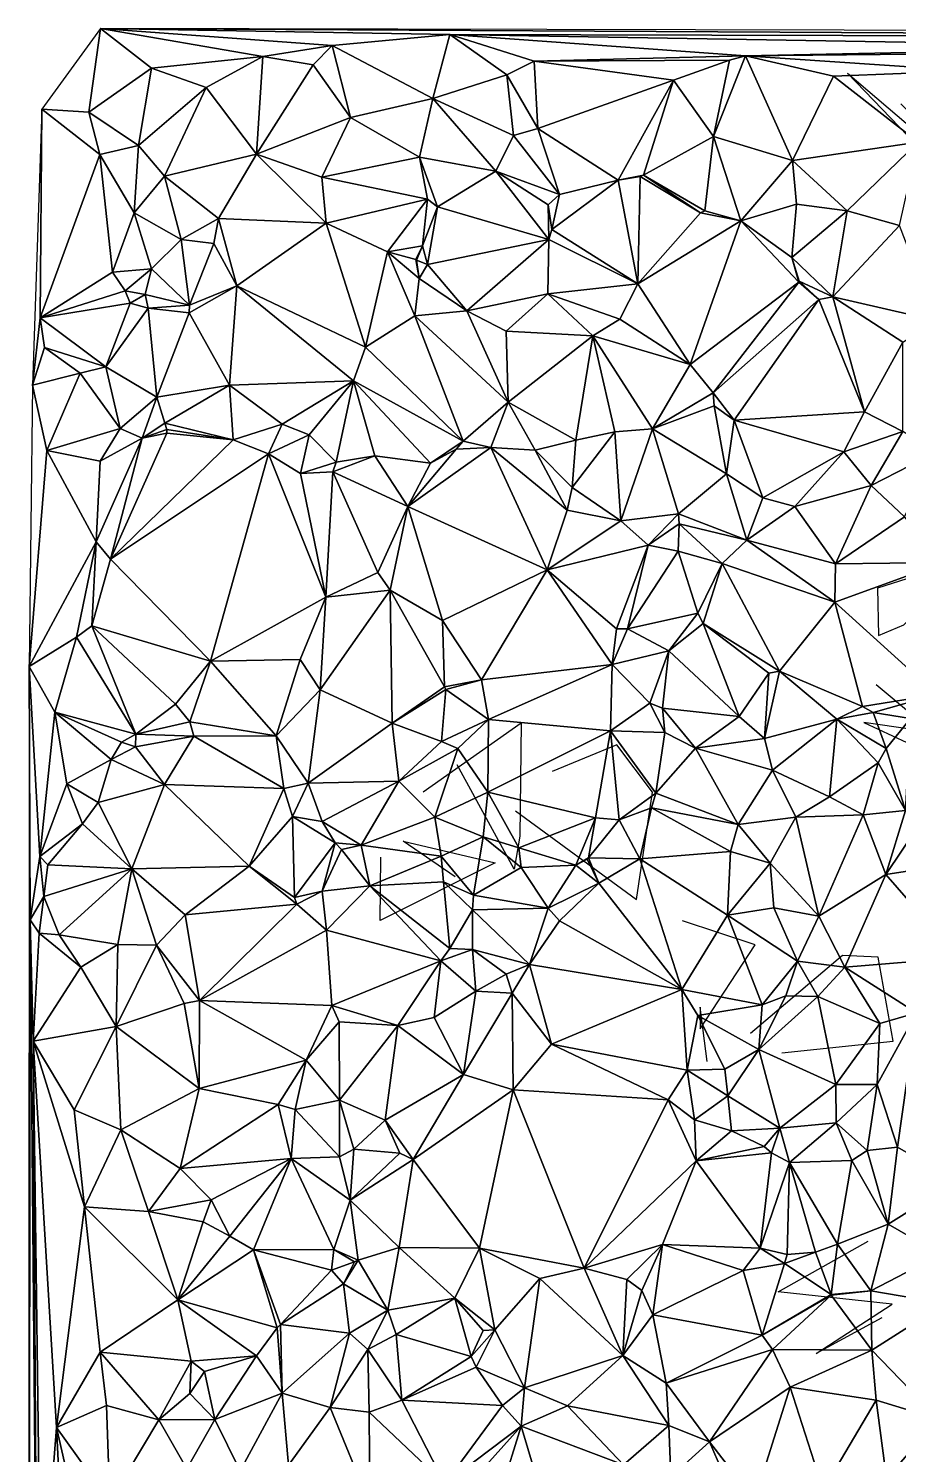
# Model space of a CAD drawing. Header units: metres. Extents: x -15 to 15.3, y -15.5 to 15.
# Drawn here: x -15 to -4.67, y -1.94 to 14.98 of the extents above; entities that cross this region are included whole.
import ezdxf

# ---------------------------------------------------------------- set-up
doc = ezdxf.new("R2010")
doc.units = ezdxf.units.M
doc.layers.add('CRACKS', color=1, linetype='Continuous')
doc.layers.add('STREET_MESH', color=7, linetype='Continuous')

msp = doc.modelspace()

# ---------------------------------------------------------------- linework, layer by layer
at = {"layer": 'CRACKS'}
for points in [[(-4.335, 14.308, 0.1), (-3.639, 12.75, 0.1), (-5.274, 14.448, 0.1), (-3.613, 13.031, 0.1), (-4.644, 14.084, 0.1)], [(-3.529, 8.783, 0.1), (-4.921, 8.338, 0.1), (-4.906, 7.777, 0.1), (-4.609, 7.903, 0.1), (-3.331, 9.119, 0.1)], [(-3.292, 6.487, 0.1), (-5.08, 6.745, 0.1), (-4.233, 6.35, 0.1), (-3.979, 6.392, 0.1), (-4.935, 7.194, 0.1)], [(-10.312, 5.925, 0.1), (-9.149, 6.741, 0.1), (-9.164, 5.396, 0.1), (-9.233, 5.008, 0.1), (-9.908, 6.244, 0.1)], [(-9.215, 5.699, 0.1), (-7.779, 4.646, 0.1), (-7.59, 5.919, 0.1), (-8.014, 6.479, 0.1), (-8.781, 6.166, 0.1)], [(-9.931, 4.917, 0.1), (-10.55, 5.34, 0.1), (-9.459, 5.08, 0.1), (-10.822, 4.399, 0.1), (-10.816, 5.147, 0.1)], [(-6.94, 2.724, 0.1), (-7.026, 3.371, 0.1), (-7.025, 3.113, 0.1), (-6.372, 4.11, 0.1), (-7.233, 4.395, 0.1)], [(-6.055, 2.826, 0.1), (-4.732, 2.967, 0.1), (-4.91, 3.961, 0.1), (-5.337, 3.98, 0.1), (-6.427, 3.057, 0.1)], [(-4.867, -0.316, 0.1), (-5.646, -0.738, 0.1), (-4.745, -0.153, 0.1), (-6.097, -0.006, 0.1), (-5.032, 0.593, 0.1)]]:
    msp.add_polyline3d(points, dxfattribs=at)
at = {"layer": 'STREET_MESH'}
for points in [[(-14.838, 14.023), (-14.279, 13.985), (-14.141, 14.978)], [(-14.279, 13.985), (-13.535, 14.509), (-14.141, 14.978)], [(7.111, 14.863), (14.103, 14.913), (-14.141, 14.978)], [(-9.995, 14.909), (7.111, 14.863), (-14.141, 14.978)], [(-11.393, 14.775), (-9.995, 14.909), (-14.141, 14.978)], [(-13.535, 14.509), (-12.216, 14.645), (-14.141, 14.978)], [(-12.216, 14.645), (-11.393, 14.775), (-14.141, 14.978)], [(-11.393, 14.775), (-10.198, 14.147), (-9.995, 14.909)], [(-10.198, 14.147), (-9.32, 14.43), (-9.995, 14.909)], [(-9.995, 14.909), (-1.308, 14.762), (7.111, 14.863)], [(-6.486, 14.653), (-1.308, 14.762), (-9.995, 14.909)], [(-8.993, 14.591), (-6.486, 14.653), (-9.995, 14.909)], [(-9.32, 14.43), (-8.993, 14.591), (-9.995, 14.909)], [(-12.216, 14.645), (-11.619, 14.546), (-11.393, 14.775)], [(-11.619, 14.546), (-11.174, 13.922), (-11.393, 14.775)], [(-11.174, 13.922), (-10.198, 14.147), (-11.393, 14.775)], [(-1.308, 14.762), (-6.486, 14.653), (-2.086, 14.698)], [(-12.216, 14.645), (-13.535, 14.509), (-12.886, 14.278)], [(-12.289, 13.487), (-12.216, 14.645), (-12.886, 14.278)], [(-12.289, 13.487), (-11.619, 14.546), (-12.216, 14.645)], [(-9.32, 14.43), (-8.953, 13.793), (-8.993, 14.591)], [(-8.993, 14.591), (-6.675, 14.604), (-6.486, 14.653)], [(-6.675, 14.604), (-8.993, 14.591), (-7.342, 14.366)], [(-8.993, 14.591), (-8.953, 13.793), (-7.342, 14.366)], [(-6.866, 13.698), (-6.675, 14.604), (-7.342, 14.366)], [(-6.866, 13.698), (-5.927, 13.414), (-6.486, 14.653)], [(-6.675, 14.604), (-6.866, 13.698), (-6.486, 14.653)], [(-6.486, 14.653), (-3.835, 14.476), (-2.086, 14.698)], [(-5.443, 14.414), (-3.835, 14.476), (-6.486, 14.653)], [(-5.927, 13.414), (-5.443, 14.414), (-6.486, 14.653)], [(-14.279, 13.985), (-13.692, 13.589), (-13.535, 14.509)], [(-13.535, 14.509), (-13.692, 13.589), (-12.886, 14.278)], [(-11.619, 14.546), (-12.289, 13.487), (-11.174, 13.922)], [(-9.24, 13.707), (-9.32, 14.43), (-10.198, 14.147)], [(-8.953, 13.793), (-9.32, 14.43), (-9.24, 13.707)], [(-5.443, 14.414), (-5.927, 13.414), (-4.436, 13.63)], [(-3.835, 14.476), (-5.443, 14.414), (-4.436, 13.63)], [(-13.692, 13.589), (-13.381, 13.227), (-12.886, 14.278)], [(-13.381, 13.227), (-12.289, 13.487), (-12.886, 14.278)], [(-8.953, 13.793), (-7.996, 13.181), (-7.342, 14.366)], [(-7.996, 13.181), (-7.697, 13.239), (-7.342, 14.366)], [(-7.697, 13.239), (-6.866, 13.698), (-7.342, 14.366)], [(-10.198, 14.147), (-11.174, 13.922), (-10.355, 13.453)], [(-9.448, 13.287), (-10.198, 14.147), (-10.355, 13.453)], [(-9.448, 13.287), (-9.24, 13.707), (-10.198, 14.147)], [(-14.947, 10.746), (-14.858, 11.546), (-14.838, 14.023)], [(-14.858, 11.546), (-14.149, 13.483), (-14.838, 14.023)], [(-14.149, 13.483), (-14.279, 13.985), (-14.838, 14.023)], [(-13.692, 13.589), (-14.279, 13.985), (-14.149, 13.483)], [(-12.289, 13.487), (-11.515, 13.215), (-11.174, 13.922)], [(-11.174, 13.922), (-11.515, 13.215), (-10.355, 13.453)], [(-9.24, 13.707), (-9.448, 13.287), (-8.695, 13.011)], [(-8.953, 13.793), (-9.24, 13.707), (-8.695, 13.011)], [(-7.996, 13.181), (-8.953, 13.793), (-8.695, 13.011)], [(-13.692, 13.589), (-14.149, 13.483), (-13.744, 12.791)], [(-13.381, 13.227), (-13.692, 13.589), (-13.744, 12.791)], [(-6.866, 13.698), (-7.697, 13.239), (-6.969, 12.814)], [(-6.541, 12.696), (-6.866, 13.698), (-6.969, 12.814)], [(-6.866, 13.698), (-6.541, 12.696), (-5.927, 13.414)], [(-5.927, 13.414), (-5.278, 12.817), (-4.436, 13.63)], [(-5.278, 12.817), (-4.66, 12.641), (-4.436, 13.63)], [(-14.858, 11.546), (-13.999, 12.089), (-14.149, 13.483)], [(-14.149, 13.483), (-13.999, 12.089), (-13.744, 12.791)], [(-12.289, 13.487), (-13.381, 13.227), (-12.742, 12.726)], [(-11.462, 12.669), (-12.289, 13.487), (-12.742, 12.726)], [(-12.289, 13.487), (-11.462, 12.669), (-11.515, 13.215)], [(-11.515, 13.215), (-10.259, 12.952), (-10.355, 13.453)], [(-10.259, 12.952), (-10.141, 12.863), (-10.355, 13.453)], [(-10.141, 12.863), (-9.448, 13.287), (-10.355, 13.453)], [(-6.541, 12.696), (-5.881, 12.894), (-5.927, 13.414)], [(-5.881, 12.894), (-5.278, 12.817), (-5.927, 13.414)], [(-13.186, 12.477), (-13.381, 13.227), (-13.744, 12.791)], [(-13.381, 13.227), (-13.186, 12.477), (-12.742, 12.726)], [(-11.515, 13.215), (-11.462, 12.669), (-10.259, 12.952)], [(-8.82, 12.474), (-9.448, 13.287), (-10.141, 12.863)], [(-8.828, 12.887), (-9.448, 13.287), (-8.82, 12.474)], [(-9.448, 13.287), (-8.828, 12.887), (-8.695, 13.011)], [(-7.738, 13.221), (-7.697, 13.239), (-7.996, 13.181)], [(-7.765, 11.95), (-7.738, 13.221), (-7.996, 13.181)], [(-7.738, 13.221), (-7.765, 11.95), (-7.02, 12.792)], [(-7.738, 13.221), (-7.02, 12.792), (-7.697, 13.239)], [(-7.697, 13.239), (-7.02, 12.792), (-6.969, 12.814)], [(-8.783, 12.595), (-7.996, 13.181), (-8.695, 13.011)], [(-7.765, 11.95), (-7.996, 13.181), (-8.783, 12.595)], [(-10.259, 12.952), (-11.462, 12.669), (-10.736, 12.33)], [(-10.319, 12.401), (-10.259, 12.952), (-10.736, 12.33)], [(-10.259, 12.952), (-10.319, 12.401), (-10.141, 12.863)], [(-10.319, 12.401), (-10.26, 12.179), (-10.141, 12.863)], [(-10.26, 12.179), (-8.82, 12.474), (-10.141, 12.863)], [(-8.828, 12.887), (-8.783, 12.595), (-8.695, 13.011)], [(-8.783, 12.595), (-8.828, 12.887), (-8.82, 12.474)], [(-5.936, 12.261), (-5.881, 12.894), (-6.541, 12.696)], [(-5.881, 12.894), (-5.936, 12.261), (-5.278, 12.817)], [(-13.999, 12.089), (-13.535, 12.127), (-13.744, 12.791)], [(-13.535, 12.127), (-13.186, 12.477), (-13.744, 12.791)], [(-13.186, 12.477), (-12.795, 12.426), (-12.742, 12.726)], [(-12.795, 12.426), (-12.524, 11.925), (-12.742, 12.726)], [(-12.524, 11.925), (-11.462, 12.669), (-12.742, 12.726)], [(-7.02, 12.792), (-7.765, 11.95), (-6.541, 12.696)], [(-7.765, 11.95), (-7.145, 10.993), (-6.541, 12.696)], [(-6.541, 12.696), (-7.145, 10.993), (-5.854, 11.971)], [(-7.02, 12.792), (-6.541, 12.696), (-6.969, 12.814)], [(-5.936, 12.261), (-6.541, 12.696), (-5.854, 11.971)], [(-5.936, 12.261), (-5.45, 11.795), (-5.278, 12.817)], [(-5.45, 11.795), (-4.66, 12.641), (-5.278, 12.817)], [(-10.996, 11.199), (-11.462, 12.669), (-12.524, 11.925)], [(-11.462, 12.669), (-10.996, 11.199), (-10.736, 12.33)], [(-7.765, 11.95), (-8.783, 12.595), (-8.82, 12.474)], [(-4.66, 12.641), (-5.45, 11.795), (-4.229, 11.516)], [(-13.535, 12.127), (-13.084, 11.698), (-13.186, 12.477)], [(-13.084, 11.698), (-12.795, 12.426), (-13.186, 12.477)], [(-12.795, 12.426), (-13.084, 11.698), (-12.524, 11.925)], [(-10.4, 12.238), (-10.319, 12.401), (-10.736, 12.33)], [(-10.4, 12.238), (-10.39, 12.229), (-10.319, 12.401)], [(-10.319, 12.401), (-10.39, 12.229), (-10.26, 12.179)], [(-10.26, 12.179), (-9.793, 11.63), (-8.82, 12.474)], [(-9.793, 11.63), (-8.834, 11.829), (-8.82, 12.474)], [(-8.834, 11.829), (-7.765, 11.95), (-8.82, 12.474)], [(-10.996, 11.199), (-10.41, 11.57), (-10.736, 12.33)], [(-10.41, 11.57), (-10.358, 12.012), (-10.736, 12.33)], [(-10.358, 12.012), (-10.4, 12.238), (-10.736, 12.33)], [(-10.39, 12.229), (-10.4, 12.238), (-10.358, 12.012)], [(-10.39, 12.229), (-10.358, 12.012), (-10.26, 12.179)], [(-5.848, 11.98), (-5.936, 12.261), (-5.854, 11.971)], [(-5.848, 11.98), (-5.45, 11.795), (-5.936, 12.261)], [(-13.849, 11.868), (-13.999, 12.089), (-14.858, 11.546)], [(-13.849, 11.868), (-13.535, 12.127), (-13.999, 12.089)], [(-13.61, 11.823), (-13.535, 12.127), (-13.849, 11.868)], [(-13.61, 11.823), (-13.084, 11.698), (-13.535, 12.127)], [(-9.793, 11.63), (-10.358, 12.012), (-10.41, 11.57)], [(-10.26, 12.179), (-10.358, 12.012), (-9.793, 11.63)], [(-13.849, 11.868), (-14.858, 11.546), (-13.79, 11.72)], [(-13.61, 11.823), (-13.849, 11.868), (-13.79, 11.72)], [(-13.09, 11.606), (-12.611, 10.747), (-12.524, 11.925)], [(-13.084, 11.698), (-13.09, 11.606), (-12.524, 11.925)], [(-12.524, 11.925), (-12.611, 10.747), (-11.137, 10.797)], [(-10.996, 11.199), (-12.524, 11.925), (-11.137, 10.797)], [(-7.765, 11.95), (-8.834, 11.829), (-7.979, 11.532)], [(-7.145, 10.993), (-7.765, 11.95), (-7.979, 11.532)], [(-7.145, 10.993), (-6.869, 10.658), (-5.854, 11.971)], [(-5.854, 11.971), (-6.869, 10.658), (-5.615, 11.764)], [(-5.848, 11.98), (-5.854, 11.971), (-5.615, 11.764)], [(-5.45, 11.795), (-5.848, 11.98), (-5.615, 11.764)], [(-14.858, 11.546), (-14.079, 10.965), (-13.79, 11.72)], [(-14.079, 10.965), (-13.574, 11.66), (-13.79, 11.72)], [(-13.574, 11.66), (-13.61, 11.823), (-13.79, 11.72)], [(-13.084, 11.698), (-13.61, 11.823), (-13.574, 11.66)], [(-13.09, 11.606), (-13.084, 11.698), (-13.574, 11.66)], [(-8.834, 11.829), (-9.793, 11.63), (-9.326, 11.386)], [(-8.298, 11.333), (-8.834, 11.829), (-9.326, 11.386)], [(-8.834, 11.829), (-8.298, 11.333), (-7.979, 11.532)], [(-6.869, 10.658), (-6.622, 10.333), (-5.615, 11.764)], [(-6.622, 10.333), (-5.073, 10.433), (-5.615, 11.764)], [(-5.073, 10.433), (-5.45, 11.795), (-5.615, 11.764)], [(-5.45, 11.795), (-4.621, 11.256), (-4.229, 11.516)], [(-4.621, 11.256), (-5.45, 11.795), (-5.073, 10.433)], [(-14.806, 11.195), (-14.858, 11.546), (-14.947, 10.746)], [(-14.858, 11.546), (-14.806, 11.195), (-14.079, 10.965)], [(-13.574, 11.66), (-14.079, 10.965), (-13.472, 10.607)], [(-13.09, 11.606), (-13.574, 11.66), (-13.472, 10.607)], [(-12.611, 10.747), (-13.09, 11.606), (-13.472, 10.607)], [(-10.996, 11.199), (-9.836, 10.083), (-10.41, 11.57)], [(-9.303, 10.547), (-9.793, 11.63), (-10.41, 11.57)], [(-9.836, 10.083), (-9.303, 10.547), (-10.41, 11.57)], [(-9.793, 11.63), (-9.303, 10.547), (-9.326, 11.386)], [(-8.298, 11.333), (-7.145, 10.993), (-7.979, 11.532)], [(-9.303, 10.547), (-8.298, 11.333), (-9.326, 11.386)], [(-9.303, 10.547), (-8.501, 10.093), (-8.298, 11.333)], [(-8.501, 10.093), (-8.039, 10.193), (-8.298, 11.333)], [(-7.145, 10.993), (-8.298, 11.333), (-7.59, 10.23)], [(-8.298, 11.333), (-8.039, 10.193), (-7.59, 10.23)], [(-14.382, 10.891), (-14.806, 11.195), (-14.947, 10.746)], [(-14.806, 11.195), (-14.382, 10.891), (-14.079, 10.965)], [(-9.836, 10.083), (-10.996, 11.199), (-11.137, 10.797)], [(-4.62, 10.198), (-4.621, 11.256), (-5.073, 10.433)], [(-14.777, 9.972), (-14.382, 10.891), (-14.947, 10.746)], [(-14.777, 9.972), (-13.908, 10.235), (-14.382, 10.891)], [(-14.382, 10.891), (-13.908, 10.235), (-14.079, 10.965)], [(-14.079, 10.965), (-13.908, 10.235), (-13.472, 10.607)], [(-6.869, 10.658), (-7.145, 10.993), (-7.59, 10.23)], [(-14.777, 9.972), (-14.947, 10.746), (-14.99, 7.41)], [(-13.378, 10.298), (-12.611, 10.747), (-13.472, 10.607)], [(-13.378, 10.298), (-12.569, 10.099), (-12.611, 10.747)], [(-12.611, 10.747), (-11.987, 10.284), (-11.137, 10.797)], [(-12.569, 10.099), (-11.987, 10.284), (-12.611, 10.747)], [(-11.987, 10.284), (-11.665, 10.16), (-11.137, 10.797)], [(-11.665, 10.16), (-11.344, 9.833), (-11.137, 10.797)], [(-11.344, 9.833), (-10.886, 9.909), (-11.137, 10.797)], [(-10.886, 9.909), (-10.225, 9.822), (-11.137, 10.797)], [(-10.225, 9.822), (-9.836, 10.083), (-11.137, 10.797)], [(-6.857, 10.502), (-6.869, 10.658), (-7.59, 10.23)], [(-6.869, 10.658), (-6.857, 10.502), (-6.622, 10.333)], [(-13.908, 10.235), (-13.647, 10.118), (-13.472, 10.607)], [(-13.647, 10.118), (-13.378, 10.298), (-13.472, 10.607)], [(-9.507, 10.009), (-9.303, 10.547), (-9.836, 10.083)], [(-9.303, 10.547), (-9.507, 10.009), (-8.983, 9.976)], [(-8.501, 10.093), (-9.303, 10.547), (-8.983, 9.976)], [(-6.713, 9.695), (-6.857, 10.502), (-7.59, 10.23)], [(-6.857, 10.502), (-6.713, 9.695), (-6.622, 10.333)], [(-6.713, 9.695), (-6.279, 9.411), (-6.622, 10.333)], [(-5.32, 9.956), (-5.073, 10.433), (-6.622, 10.333)], [(-6.279, 9.411), (-5.32, 9.956), (-6.622, 10.333)], [(-5.32, 9.956), (-4.62, 10.198), (-5.073, 10.433)], [(-13.908, 10.235), (-14.777, 9.972), (-14.147, 9.844)], [(-13.647, 10.118), (-13.908, 10.235), (-14.147, 9.844)], [(-13.647, 10.118), (-14.022, 8.683), (-13.354, 10.179)], [(-14.022, 8.683), (-12.569, 10.099), (-13.354, 10.179)], [(-13.378, 10.298), (-13.647, 10.118), (-13.356, 10.223)], [(-13.356, 10.223), (-13.647, 10.118), (-13.354, 10.179)], [(-12.569, 10.099), (-13.378, 10.298), (-13.356, 10.223)], [(-12.569, 10.099), (-13.356, 10.223), (-13.354, 10.179)], [(-12.569, 10.099), (-12.149, 9.933), (-11.987, 10.284)], [(-12.149, 9.933), (-11.665, 10.16), (-11.987, 10.284)], [(-11.665, 10.16), (-12.149, 9.933), (-11.767, 9.701)], [(-11.344, 9.833), (-11.665, 10.16), (-11.767, 9.701)], [(-8.039, 10.193), (-8.545, 9.533), (-7.968, 9.139)], [(-8.545, 9.533), (-8.039, 10.193), (-8.501, 10.093)], [(-8.039, 10.193), (-7.968, 9.139), (-7.59, 10.23)], [(-7.59, 10.23), (-7.968, 9.139), (-7.28, 9.22)], [(-6.713, 9.695), (-7.59, 10.23), (-7.28, 9.22)], [(-4.62, 10.198), (-5.32, 9.956), (-4.994, 9.557)], [(-4.62, 10.198), (-4.994, 9.557), (-4.224, 9.952)], [(-13.647, 10.118), (-14.147, 9.844), (-14.195, 8.889)], [(-14.022, 8.683), (-13.647, 10.118), (-14.195, 8.889)], [(-12.149, 9.933), (-12.569, 10.099), (-14.022, 8.683)], [(-8.842, 8.555), (-9.507, 10.009), (-10.493, 9.309)], [(-9.507, 10.009), (-9.922, 9.988), (-10.493, 9.309)], [(-9.922, 9.988), (-10.225, 9.822), (-10.493, 9.309)], [(-9.922, 9.988), (-9.836, 10.083), (-10.225, 9.822)], [(-9.922, 9.988), (-9.507, 10.009), (-9.836, 10.083)], [(-9.507, 10.009), (-8.601, 9.264), (-8.983, 9.976)], [(-8.601, 9.264), (-9.507, 10.009), (-8.842, 8.555)], [(-8.545, 9.533), (-8.501, 10.093), (-8.983, 9.976)], [(-14.195, 8.889), (-14.777, 9.972), (-14.99, 7.41)], [(-14.147, 9.844), (-14.777, 9.972), (-14.195, 8.889)], [(-12.149, 9.933), (-14.022, 8.683), (-12.838, 7.472)], [(-11.469, 8.234), (-12.149, 9.933), (-12.838, 7.472)], [(-12.149, 9.933), (-11.469, 8.234), (-11.767, 9.701)], [(-11.384, 9.72), (-11.344, 9.833), (-11.767, 9.701)], [(-10.886, 9.909), (-11.384, 9.72), (-10.493, 9.309)], [(-11.344, 9.833), (-11.384, 9.72), (-10.886, 9.909)], [(-10.225, 9.822), (-10.886, 9.909), (-10.493, 9.309)], [(-8.601, 9.264), (-8.545, 9.533), (-8.983, 9.976)], [(-5.32, 9.956), (-6.279, 9.411), (-5.9, 9.308)], [(-4.994, 9.557), (-5.32, 9.956), (-5.9, 9.308)], [(-4.994, 9.557), (-4.6, 9.184), (-4.224, 9.952)], [(-11.469, 8.234), (-11.384, 9.72), (-11.767, 9.701)], [(-10.849, 8.526), (-11.384, 9.72), (-11.469, 8.234)], [(-11.384, 9.72), (-10.849, 8.526), (-10.493, 9.309)], [(-6.469, 8.91), (-6.713, 9.695), (-7.28, 9.22)], [(-6.279, 9.411), (-6.713, 9.695), (-6.469, 8.91)], [(-8.545, 9.533), (-8.601, 9.264), (-7.968, 9.139)], [(-4.994, 9.557), (-5.9, 9.308), (-5.419, 8.628)], [(-4.6, 9.184), (-4.994, 9.557), (-5.419, 8.628)], [(-10.849, 8.526), (-10.704, 8.317), (-10.493, 9.309)], [(-10.704, 8.317), (-10.082, 7.957), (-10.493, 9.309)], [(-10.082, 7.957), (-8.842, 8.555), (-10.493, 9.309)], [(-6.279, 9.411), (-6.469, 8.91), (-5.9, 9.308)], [(-5.9, 9.308), (-6.469, 8.91), (-5.419, 8.628)], [(-7.968, 9.139), (-8.601, 9.264), (-8.842, 8.555)], [(-7.643, 8.85), (-7.968, 9.139), (-8.842, 8.555)], [(-7.968, 9.139), (-7.643, 8.85), (-7.28, 9.22)], [(-7.643, 8.85), (-7.272, 9.101), (-7.28, 9.22)], [(-7.272, 9.101), (-6.469, 8.91), (-7.28, 9.22)], [(-4.13, 8.645), (-4.6, 9.184), (-5.419, 8.628)], [(-7.272, 9.101), (-7.643, 8.85), (-7.286, 8.778)], [(-7.272, 9.101), (-7.286, 8.778), (-6.764, 8.632)], [(-6.469, 8.91), (-7.272, 9.101), (-6.764, 8.632)], [(-14.427, 7.759), (-14.195, 8.889), (-14.99, 7.41)], [(-14.195, 8.889), (-14.427, 7.759), (-14.245, 7.893)], [(-14.022, 8.683), (-14.195, 8.889), (-14.245, 7.893)], [(-8.019, 7.857), (-7.643, 8.85), (-8.842, 8.555)], [(-7.643, 8.85), (-8.019, 7.857), (-7.887, 7.857)], [(-7.286, 8.778), (-7.643, 8.85), (-7.887, 7.857)], [(-6.469, 8.91), (-6.764, 8.632), (-5.428, 8.174)], [(-6.469, 8.91), (-5.428, 8.174), (-5.419, 8.628)], [(-14.022, 8.683), (-14.245, 7.893), (-12.838, 7.472)], [(-7.052, 8.042), (-7.286, 8.778), (-7.887, 7.857)], [(-7.286, 8.778), (-7.052, 8.042), (-6.764, 8.632)], [(-7.052, 8.042), (-6.989, 7.92), (-6.764, 8.632)], [(-6.989, 7.92), (-6.084, 7.355), (-6.764, 8.632)], [(-6.764, 8.632), (-6.084, 7.355), (-5.428, 8.174)], [(-4.13, 8.645), (-5.428, 8.174), (-4.216, 7.079)], [(-5.428, 8.174), (-4.13, 8.645), (-5.419, 8.628)], [(-10.849, 8.526), (-11.469, 8.234), (-10.704, 8.317)], [(-10.082, 7.957), (-9.619, 7.251), (-8.842, 8.555)], [(-9.619, 7.251), (-8.067, 7.433), (-8.842, 8.555)], [(-8.067, 7.433), (-8.019, 7.857), (-8.842, 8.555)], [(-10.704, 8.317), (-11.536, 7.134), (-10.681, 6.739)], [(-11.469, 8.234), (-11.536, 7.134), (-10.704, 8.317)], [(-10.704, 8.317), (-10.681, 6.739), (-10.058, 7.169)], [(-10.082, 7.957), (-10.704, 8.317), (-10.058, 7.169)], [(-11.772, 7.492), (-11.469, 8.234), (-12.838, 7.472)], [(-11.536, 7.134), (-11.469, 8.234), (-11.772, 7.492)], [(-6.084, 7.355), (-5.098, 6.936), (-5.428, 8.174)], [(-5.428, 8.174), (-5.098, 6.936), (-4.216, 7.079)], [(-9.619, 7.251), (-10.082, 7.957), (-10.058, 7.169)], [(-7.396, 7.597), (-7.052, 8.042), (-7.887, 7.857)], [(-6.989, 7.92), (-7.052, 8.042), (-7.396, 7.597)], [(-14.427, 7.759), (-13.724, 6.608), (-14.245, 7.893)], [(-14.245, 7.893), (-13.252, 6.964), (-12.838, 7.472)], [(-13.724, 6.608), (-13.252, 6.964), (-14.245, 7.893)], [(-7.396, 7.597), (-7.887, 7.857), (-8.067, 7.433)], [(-7.887, 7.857), (-8.019, 7.857), (-8.067, 7.433)], [(-6.989, 7.92), (-7.396, 7.597), (-6.562, 6.818)], [(-6.211, 7.33), (-6.989, 7.92), (-6.562, 6.818)], [(-6.084, 7.355), (-6.989, 7.92), (-6.211, 7.33)], [(-14.684, 6.868), (-14.427, 7.759), (-14.99, 7.41)], [(-14.684, 6.868), (-13.724, 6.608), (-14.427, 7.759)], [(-13.252, 6.964), (-13.082, 6.754), (-12.838, 7.472)], [(-13.082, 6.754), (-12.058, 6.586), (-12.838, 7.472)], [(-12.058, 6.586), (-11.772, 7.492), (-12.838, 7.472)], [(-12.058, 6.586), (-11.536, 7.134), (-11.772, 7.492)], [(-7.396, 7.597), (-8.067, 7.433), (-7.622, 6.975)], [(-7.471, 6.914), (-7.396, 7.597), (-7.622, 6.975)], [(-7.396, 7.597), (-7.471, 6.914), (-6.562, 6.818)], [(-14.978, 4.405), (-14.99, 7.41), (-14.996, -10.909)], [(-14.86, 5.155), (-14.99, 7.41), (-14.978, 4.405)], [(-14.86, 5.155), (-14.684, 6.868), (-14.99, 7.41)], [(-9.619, 7.251), (-9.537, 6.78), (-8.067, 7.433)], [(-8.067, 7.433), (-9.537, 6.78), (-8.088, 6.647)], [(-8.067, 7.433), (-8.088, 6.647), (-7.622, 6.975)], [(-6.26, 6.557), (-6.211, 7.33), (-6.562, 6.818)], [(-6.084, 7.355), (-6.26, 6.557), (-5.401, 6.786)], [(-6.26, 6.557), (-6.084, 7.355), (-6.211, 7.33)], [(-5.098, 6.936), (-6.084, 7.355), (-5.401, 6.786)], [(-11.536, 7.134), (-12.058, 6.586), (-11.675, 6.025)], [(-10.681, 6.739), (-11.536, 7.134), (-11.675, 6.025)], [(-10.681, 6.739), (-10.045, 7.139), (-10.058, 7.169)], [(-10.093, 6.52), (-10.045, 7.139), (-10.681, 6.739)], [(-10.093, 6.52), (-9.537, 6.78), (-10.045, 7.139)], [(-10.045, 7.139), (-9.619, 7.251), (-10.058, 7.169)], [(-10.045, 7.139), (-9.537, 6.78), (-9.619, 7.251)], [(-13.252, 6.964), (-13.724, 6.608), (-13.082, 6.754)], [(-8.088, 6.647), (-7.443, 6.629), (-7.622, 6.975)], [(-7.443, 6.629), (-7.471, 6.914), (-7.622, 6.975)], [(-4.971, 6.866), (-5.098, 6.936), (-5.401, 6.786)], [(-5.098, 6.936), (-4.971, 6.866), (-4.216, 7.079)], [(-4.971, 6.866), (-4.53, 6.792), (-4.216, 7.079)], [(-14.543, 6.02), (-14.684, 6.868), (-14.86, 5.155)], [(-14.014, 6.305), (-14.684, 6.868), (-14.543, 6.02)], [(-13.893, 6.511), (-13.724, 6.608), (-14.684, 6.868)], [(-14.014, 6.305), (-13.893, 6.511), (-14.684, 6.868)], [(-9.537, 6.78), (-10.093, 6.52), (-9.9, 6.439)], [(-9.537, 6.78), (-9.9, 6.439), (-9.545, 5.918)], [(-8.088, 6.647), (-9.537, 6.78), (-9.545, 5.918)], [(-7.471, 6.914), (-7.08, 6.442), (-6.562, 6.818)], [(-7.471, 6.914), (-7.443, 6.629), (-7.08, 6.442)], [(-7.08, 6.442), (-6.26, 6.557), (-6.562, 6.818)], [(-6.26, 6.557), (-6.164, 6.181), (-5.401, 6.786)], [(-5.401, 6.786), (-6.164, 6.181), (-5.491, 5.864)], [(-4.91, 6.267), (-5.401, 6.786), (-5.491, 5.864)], [(-4.971, 6.866), (-5.401, 6.786), (-4.815, 6.439)], [(-5.401, 6.786), (-4.91, 6.267), (-4.815, 6.439)], [(-4.53, 6.792), (-4.971, 6.866), (-4.815, 6.439)], [(-4.587, 5.702), (-4.53, 6.792), (-4.815, 6.439)], [(-13.893, 6.511), (-13.727, 6.456), (-13.724, 6.608)], [(-13.724, 6.608), (-13.727, 6.456), (-13.033, 6.583)], [(-13.724, 6.608), (-13.033, 6.583), (-13.082, 6.754)], [(-13.082, 6.754), (-13.033, 6.583), (-12.058, 6.586)], [(-10.6, 6.05), (-10.681, 6.739), (-11.675, 6.025)], [(-10.6, 6.05), (-10.093, 6.52), (-10.681, 6.739)], [(-8.266, 5.615), (-8.088, 6.647), (-9.545, 5.918)], [(-8.266, 5.615), (-7.985, 5.59), (-8.088, 6.647)], [(-7.985, 5.59), (-7.549, 5.907), (-8.088, 6.647)], [(-7.549, 5.907), (-7.443, 6.629), (-8.088, 6.647)], [(-7.08, 6.442), (-7.443, 6.629), (-7.549, 5.907)], [(-13.727, 6.456), (-13.893, 6.511), (-14.014, 6.305)], [(-13.727, 6.456), (-14.014, 6.305), (-13.381, 6.009)], [(-13.033, 6.583), (-13.727, 6.456), (-13.381, 6.009)], [(-11.966, 5.961), (-13.033, 6.583), (-13.381, 6.009)], [(-13.033, 6.583), (-11.966, 5.961), (-12.058, 6.586)], [(-12.058, 6.586), (-11.966, 5.961), (-11.675, 6.025)], [(-9.9, 6.439), (-10.093, 6.52), (-10.6, 6.05)], [(-9.9, 6.439), (-10.6, 6.05), (-10.173, 5.622)], [(-9.545, 5.918), (-9.9, 6.439), (-10.173, 5.622)], [(-6.572, 5.536), (-7.08, 6.442), (-7.549, 5.907)], [(-6.164, 6.181), (-6.26, 6.557), (-7.08, 6.442)], [(-6.572, 5.536), (-6.164, 6.181), (-7.08, 6.442)], [(-4.91, 6.267), (-4.587, 5.702), (-4.815, 6.439)], [(-14.169, 5.796), (-14.014, 6.305), (-14.543, 6.02)], [(-14.014, 6.305), (-14.169, 5.796), (-13.381, 6.009)], [(-5.09, 5.651), (-4.91, 6.267), (-5.491, 5.864)], [(-4.91, 6.267), (-5.09, 5.651), (-4.587, 5.702)], [(-6.164, 6.181), (-6.572, 5.536), (-5.89, 5.623)], [(-5.491, 5.864), (-6.164, 6.181), (-5.89, 5.623)], [(-14.354, 5.545), (-14.543, 6.02), (-14.86, 5.155)], [(-14.354, 5.545), (-14.169, 5.796), (-14.543, 6.02)], [(-13.381, 6.009), (-14.169, 5.796), (-13.77, 5.009)], [(-13.381, 6.009), (-13.77, 5.009), (-12.377, 5.043)], [(-11.966, 5.961), (-13.381, 6.009), (-12.377, 5.043)], [(-11.861, 5.631), (-11.966, 5.961), (-12.377, 5.043)], [(-11.966, 5.961), (-11.861, 5.631), (-11.675, 6.025)], [(-11.861, 5.631), (-11.51, 5.571), (-11.675, 6.025)], [(-11.51, 5.571), (-10.6, 6.05), (-11.675, 6.025)], [(-11.51, 5.571), (-11.047, 5.29), (-10.6, 6.05)], [(-10.6, 6.05), (-11.047, 5.29), (-10.173, 5.622)], [(-14.169, 5.796), (-14.354, 5.545), (-13.77, 5.009)], [(-9.601, 5.39), (-9.545, 5.918), (-10.173, 5.622)], [(-9.601, 5.39), (-9.176, 5.26), (-9.545, 5.918)], [(-9.176, 5.26), (-8.266, 5.615), (-9.545, 5.918)], [(-7.549, 5.907), (-7.985, 5.59), (-7.601, 5.734)], [(-6.572, 5.536), (-7.549, 5.907), (-7.601, 5.734)], [(-5.09, 5.651), (-5.491, 5.864), (-5.89, 5.623)], [(-11.84, 4.669), (-11.861, 5.631), (-12.377, 5.043)], [(-11.358, 5.319), (-11.51, 5.571), (-11.861, 5.631)], [(-11.84, 4.669), (-11.358, 5.319), (-11.861, 5.631)], [(-11.047, 5.29), (-10.097, 5.162), (-10.173, 5.622)], [(-10.097, 5.162), (-9.601, 5.39), (-10.173, 5.622)], [(-8.266, 5.615), (-9.176, 5.26), (-8.5, 5.053)], [(-8.349, 5.141), (-8.266, 5.615), (-8.5, 5.053)], [(-8.266, 5.615), (-8.349, 5.141), (-7.985, 5.59)], [(-8.349, 5.141), (-7.74, 5.127), (-7.985, 5.59)], [(-7.985, 5.59), (-7.74, 5.127), (-7.601, 5.734)], [(-7.74, 5.127), (-6.665, 5.216), (-7.601, 5.734)], [(-6.665, 5.216), (-6.572, 5.536), (-7.601, 5.734)], [(-6.572, 5.536), (-6.194, 5.079), (-5.89, 5.623)], [(-5.89, 5.623), (-6.194, 5.079), (-5.616, 4.45)], [(-5.09, 5.651), (-5.89, 5.623), (-5.616, 4.45)], [(-4.82, 4.943), (-5.09, 5.651), (-5.616, 4.45)], [(-5.09, 5.651), (-4.82, 4.943), (-4.587, 5.702)], [(-4.82, 4.943), (-4.427, 5.53), (-4.587, 5.702)], [(-14.767, 5.056), (-14.354, 5.545), (-14.86, 5.155)], [(-14.354, 5.545), (-14.767, 5.056), (-13.77, 5.009)], [(-11.358, 5.319), (-11.047, 5.29), (-11.51, 5.571)], [(-6.572, 5.536), (-6.665, 5.216), (-6.194, 5.079)], [(-4.82, 4.943), (-4.487, 4.995), (-4.427, 5.53)], [(-11.51, 4.745), (-11.358, 5.319), (-11.84, 4.669)], [(-11.358, 5.319), (-11.51, 4.745), (-11.28, 5.239)], [(-11.047, 5.29), (-11.358, 5.319), (-11.28, 5.239)], [(-10.944, 4.807), (-11.047, 5.29), (-11.28, 5.239)], [(-10.097, 5.162), (-11.047, 5.29), (-10.944, 4.807)], [(-10.097, 5.162), (-9.715, 4.696), (-9.601, 5.39)], [(-9.601, 5.39), (-9.715, 4.696), (-9.148, 5.024)], [(-9.176, 5.26), (-9.601, 5.39), (-9.148, 5.024)], [(-8.5, 5.053), (-9.176, 5.26), (-9.148, 5.024)], [(-14.813, 4.683), (-14.86, 5.155), (-14.978, 4.405)], [(-14.813, 4.683), (-14.767, 5.056), (-14.86, 5.155)], [(-11.51, 4.745), (-10.944, 4.807), (-11.28, 5.239)], [(-10.07, 4.855), (-10.097, 5.162), (-10.944, 4.807)], [(-9.715, 4.696), (-10.097, 5.162), (-10.07, 4.855)], [(-8.349, 5.141), (-8.5, 5.053), (-8.366, 5.125)], [(-8.5, 5.053), (-8.228, 4.84), (-8.366, 5.125)], [(-8.228, 4.84), (-8.349, 5.141), (-8.366, 5.125)], [(-7.74, 5.127), (-8.349, 5.141), (-8.228, 4.84)], [(-7.241, 3.577), (-7.74, 5.127), (-8.228, 4.84)], [(-6.665, 5.216), (-7.74, 5.127), (-6.7, 4.459)], [(-7.74, 5.127), (-7.241, 3.577), (-6.7, 4.459)], [(-6.194, 5.079), (-6.665, 5.216), (-6.7, 4.459)], [(-6.149, 4.549), (-6.194, 5.079), (-6.7, 4.459)], [(-6.194, 5.079), (-6.149, 4.549), (-5.616, 4.45)], [(-14.767, 5.056), (-14.813, 4.683), (-13.77, 5.009)], [(-14.813, 4.683), (-14.634, 4.228), (-13.77, 5.009)], [(-14.634, 4.228), (-13.936, 4.112), (-13.77, 5.009)], [(-13.77, 5.009), (-13.936, 4.112), (-13.479, 4.106)], [(-13.77, 5.009), (-13.137, 4.464), (-12.377, 5.043)], [(-13.137, 4.464), (-13.77, 5.009), (-13.479, 4.106)], [(-13.137, 4.464), (-11.811, 4.589), (-12.377, 5.043)], [(-11.811, 4.589), (-11.84, 4.669), (-12.377, 5.043)], [(-9.715, 4.696), (-8.827, 4.544), (-9.148, 5.024)], [(-8.827, 4.544), (-8.5, 5.053), (-9.148, 5.024)], [(-8.5, 5.053), (-8.827, 4.544), (-8.228, 4.84)], [(-5.308, 3.843), (-4.82, 4.943), (-5.616, 4.45)], [(-3.958, 3.954), (-4.82, 4.943), (-5.308, 3.843)], [(-4.487, 4.995), (-4.82, 4.943), (-3.958, 3.954)], [(-11.811, 4.589), (-11.51, 4.745), (-11.84, 4.669)], [(-11.51, 4.745), (-11.811, 4.589), (-11.461, 4.283)], [(-10.944, 4.807), (-11.51, 4.745), (-11.461, 4.283)], [(-10.104, 3.919), (-10.944, 4.807), (-11.461, 4.283)], [(-10.07, 4.855), (-10.944, 4.807), (-9.995, 4.064)], [(-10.944, 4.807), (-10.104, 3.919), (-9.995, 4.064)], [(-9.726, 4.522), (-10.07, 4.855), (-9.995, 4.064)], [(-9.726, 4.522), (-9.715, 4.696), (-10.07, 4.855)], [(-8.827, 4.544), (-8.692, 4.394), (-8.228, 4.84)], [(-8.692, 4.394), (-7.241, 3.577), (-8.228, 4.84)], [(-14.871, 4.248), (-14.813, 4.683), (-14.978, 4.405)], [(-14.871, 4.248), (-14.634, 4.228), (-14.813, 4.683)], [(-12.967, 3.45), (-11.811, 4.589), (-13.137, 4.464)], [(-11.811, 4.589), (-12.967, 3.45), (-11.461, 4.283)], [(-9.715, 4.696), (-9.726, 4.522), (-8.827, 4.544)], [(-14.89, -5.563), (-14.978, 4.405), (-14.996, -10.909)], [(-14.89, -5.563), (-14.94, 2.964), (-14.978, 4.405)], [(-14.94, 2.964), (-14.871, 4.248), (-14.978, 4.405)], [(-12.967, 3.45), (-13.137, 4.464), (-13.479, 4.106)], [(-9.726, 4.053), (-9.726, 4.522), (-9.995, 4.064)], [(-8.827, 4.544), (-9.726, 4.522), (-9.05, 3.875)], [(-9.726, 4.522), (-9.726, 4.053), (-9.05, 3.875)], [(-8.692, 4.394), (-8.827, 4.544), (-9.05, 3.875)], [(-7.241, 3.577), (-6.288, 3.395), (-6.7, 4.459)], [(-5.871, 3.916), (-6.149, 4.549), (-6.7, 4.459)], [(-6.288, 3.395), (-5.871, 3.916), (-6.7, 4.459)], [(-6.149, 4.549), (-5.871, 3.916), (-5.616, 4.45)], [(-5.871, 3.916), (-5.308, 3.843), (-5.616, 4.45)], [(-14.376, 3.844), (-14.871, 4.248), (-14.94, 2.964)], [(-14.634, 4.228), (-14.871, 4.248), (-14.376, 3.844)], [(-12.967, 3.45), (-11.395, 3.387), (-11.461, 4.283)], [(-11.395, 3.387), (-10.104, 3.919), (-11.461, 4.283)], [(-7.241, 3.577), (-8.692, 4.394), (-9.05, 3.875)], [(-13.936, 4.112), (-14.634, 4.228), (-14.376, 3.844)], [(-13.936, 4.112), (-14.376, 3.844), (-13.956, 3.141)], [(-13.936, 4.112), (-13.956, 3.141), (-13.479, 4.106)], [(-13.956, 3.141), (-13.149, 3.412), (-13.479, 4.106)], [(-13.149, 3.412), (-12.967, 3.45), (-13.479, 4.106)], [(-10.104, 3.919), (-9.726, 4.053), (-9.995, 4.064)], [(-10.612, 3.153), (-10.104, 3.919), (-11.395, 3.387)], [(-10.104, 3.919), (-10.612, 3.153), (-10.183, 3.245)], [(-9.687, 3.559), (-10.104, 3.919), (-10.183, 3.245)], [(-9.726, 4.053), (-10.104, 3.919), (-9.687, 3.559)], [(-9.325, 3.761), (-9.726, 4.053), (-9.687, 3.559)], [(-9.726, 4.053), (-9.325, 3.761), (-9.05, 3.875)], [(-5.871, 3.916), (-6.288, 3.395), (-6.008, 3.505)], [(-5.629, 3.495), (-5.871, 3.916), (-6.008, 3.505)], [(-5.871, 3.916), (-5.629, 3.495), (-5.308, 3.843)], [(-3.958, 3.954), (-5.308, 3.843), (-4.457, 3.301)], [(-13.956, 3.141), (-14.376, 3.844), (-14.94, 2.964)], [(-9.325, 3.761), (-9.687, 3.559), (-9.256, 3.534)], [(-9.325, 3.761), (-9.256, 3.534), (-9.05, 3.875)], [(-9.256, 3.534), (-8.788, 2.932), (-9.05, 3.875)], [(-8.788, 2.932), (-7.241, 3.577), (-9.05, 3.875)], [(-5.629, 3.495), (-4.894, 3.175), (-5.308, 3.843)], [(-5.308, 3.843), (-4.894, 3.175), (-4.457, 3.301)], [(-9.832, 2.571), (-9.687, 3.559), (-10.183, 3.245)], [(-9.687, 3.559), (-9.832, 2.571), (-9.256, 3.534)], [(-7.179, 2.621), (-7.241, 3.577), (-8.788, 2.932)], [(-6.288, 3.395), (-7.241, 3.577), (-7.054, 3.272)], [(-7.241, 3.577), (-7.179, 2.621), (-7.054, 3.272)], [(-13.149, 3.412), (-13.956, 3.141), (-12.969, 2.406)], [(-12.967, 3.45), (-13.149, 3.412), (-12.969, 2.406)], [(-11.702, 2.742), (-12.967, 3.45), (-12.969, 2.406)], [(-11.395, 3.387), (-12.967, 3.45), (-11.702, 2.742)], [(-11.311, 3.196), (-11.395, 3.387), (-11.702, 2.742)], [(-11.311, 3.196), (-10.612, 3.153), (-11.395, 3.387)], [(-9.256, 3.534), (-9.832, 2.571), (-9.243, 2.39)], [(-8.788, 2.932), (-9.256, 3.534), (-9.243, 2.39)], [(-6.327, 2.866), (-6.288, 3.395), (-7.054, 3.272)], [(-6.288, 3.395), (-6.327, 2.866), (-6.008, 3.505)], [(-6.327, 2.866), (-5.629, 3.495), (-6.008, 3.505)], [(-5.629, 3.495), (-6.327, 2.866), (-5.416, 2.451)], [(-4.894, 3.175), (-5.629, 3.495), (-5.416, 2.451)], [(-10.612, 3.153), (-9.832, 2.571), (-10.183, 3.245)], [(-7.179, 2.621), (-6.732, 2.635), (-7.054, 3.272)], [(-6.732, 2.635), (-6.327, 2.866), (-7.054, 3.272)], [(-4.924, 2.452), (-4.682, 1.708), (-4.457, 3.301)], [(-4.894, 3.175), (-4.924, 2.452), (-4.457, 3.301)], [(-4.682, 1.708), (-3.979, 1.307), (-4.457, 3.301)], [(-13.956, 3.141), (-14.94, 2.964), (-14.453, 2.152)], [(-13.901, 1.913), (-13.956, 3.141), (-14.453, 2.152)], [(-13.956, 3.141), (-13.901, 1.913), (-12.969, 2.406)], [(-11.307, 2.267), (-11.311, 3.196), (-11.702, 2.742)], [(-10.612, 3.153), (-11.311, 3.196), (-11.307, 2.267)], [(-10.612, 3.153), (-11.307, 2.267), (-10.762, 2.027)], [(-9.832, 2.571), (-10.612, 3.153), (-10.762, 2.027)], [(-4.924, 2.452), (-4.894, 3.175), (-5.416, 2.451)], [(-14.453, 2.152), (-14.94, 2.964), (-14.33, 1.001)], [(-14.665, -1.617), (-14.94, 2.964), (-14.848, -4)], [(-14.94, 2.964), (-14.665, -1.617), (-14.33, 1.001)], [(-14.94, 2.964), (-14.89, -5.563), (-14.848, -4)], [(-7.403, 2.269), (-8.788, 2.932), (-9.243, 2.39)], [(-7.179, 2.621), (-8.788, 2.932), (-7.403, 2.269)], [(-12.034, 2.216), (-11.702, 2.742), (-12.969, 2.406)], [(-12.034, 2.216), (-11.833, 2.154), (-11.702, 2.742)], [(-11.833, 2.154), (-11.307, 2.267), (-11.702, 2.742)], [(-6.732, 2.635), (-6.696, 2.318), (-6.327, 2.866)], [(-6.327, 2.866), (-6.696, 2.318), (-6.078, 1.932)], [(-6.327, 2.866), (-6.078, 1.932), (-5.416, 2.451)], [(-10.429, 1.563), (-9.832, 2.571), (-10.762, 2.027)], [(-9.832, 2.571), (-10.429, 1.563), (-9.243, 2.39)], [(-7.09, 2.034), (-7.179, 2.621), (-7.403, 2.269)], [(-6.696, 2.318), (-6.732, 2.635), (-7.179, 2.621)], [(-6.696, 2.318), (-7.179, 2.621), (-7.09, 2.034)], [(-13.901, 1.913), (-13.196, 1.455), (-12.969, 2.406)], [(-13.196, 1.455), (-12.034, 2.216), (-12.969, 2.406)], [(-9.243, 2.39), (-10.429, 1.563), (-9.644, 0.512)], [(-8.402, 0.274), (-9.243, 2.39), (-9.644, 0.512)], [(-8.402, 0.274), (-7.403, 2.269), (-9.243, 2.39)], [(-6.078, 1.932), (-5.411, 1.997), (-5.416, 2.451)], [(-5.411, 1.997), (-4.924, 2.452), (-5.416, 2.451)], [(-5.411, 1.997), (-5.042, 1.67), (-4.924, 2.452)], [(-4.924, 2.452), (-5.042, 1.67), (-4.682, 1.708)], [(-12.034, 2.216), (-13.196, 1.455), (-11.88, 1.572)], [(-11.833, 2.154), (-12.034, 2.216), (-11.88, 1.572)], [(-11.833, 2.154), (-11.304, 1.593), (-11.307, 2.267)], [(-11.307, 2.267), (-11.133, 1.683), (-10.762, 2.027)], [(-11.304, 1.593), (-11.133, 1.683), (-11.307, 2.267)], [(-7.403, 2.269), (-8.402, 0.274), (-7.072, 1.548)], [(-7.09, 2.034), (-7.403, 2.269), (-7.072, 1.548)], [(-6.652, 1.903), (-6.696, 2.318), (-7.09, 2.034)], [(-6.696, 2.318), (-6.652, 1.903), (-6.078, 1.932)], [(-13.901, 1.913), (-14.453, 2.152), (-14.33, 1.001)], [(-11.304, 1.593), (-11.833, 2.154), (-11.88, 1.572)], [(-6.652, 1.903), (-7.09, 2.034), (-7.072, 1.548)], [(-13.571, 0.947), (-13.901, 1.913), (-14.33, 1.001)], [(-13.571, 0.947), (-13.196, 1.455), (-13.901, 1.913)], [(-11.133, 1.683), (-10.588, 1.636), (-10.762, 2.027)], [(-10.588, 1.636), (-10.429, 1.563), (-10.762, 2.027)], [(-6.263, 1.717), (-6.652, 1.903), (-7.072, 1.548)], [(-6.652, 1.903), (-6.263, 1.717), (-6.078, 1.932)], [(-6.078, 1.932), (-6.263, 1.717), (-6.179, 1.642)], [(-6.078, 1.932), (-6.179, 1.642), (-5.965, 1.528)], [(-5.411, 1.997), (-6.078, 1.932), (-5.965, 1.528)], [(-5.223, 1.552), (-5.411, 1.997), (-5.965, 1.528)], [(-5.223, 1.552), (-5.042, 1.67), (-5.411, 1.997)], [(-6.179, 1.642), (-6.263, 1.717), (-7.072, 1.548)], [(-5.042, 1.67), (-4.795, 0.795), (-4.682, 1.708)], [(-4.795, 0.795), (-3.979, 1.307), (-4.682, 1.708)], [(-13.196, 1.455), (-12.828, 1.084), (-11.88, 1.572)], [(-12.828, 1.084), (-12.608, 0.652), (-11.88, 1.572)], [(-12.608, 0.652), (-12.327, 0.492), (-11.88, 1.572)], [(-12.327, 0.492), (-11.374, 0.493), (-11.88, 1.572)], [(-11.178, 1.078), (-11.304, 1.593), (-11.88, 1.572)], [(-11.374, 0.493), (-11.178, 1.078), (-11.88, 1.572)], [(-11.178, 1.078), (-11.133, 1.683), (-11.304, 1.593)], [(-11.133, 1.683), (-11.178, 1.078), (-10.588, 1.636)], [(-10.588, 1.636), (-11.178, 1.078), (-10.429, 1.563)], [(-11.178, 1.078), (-10.595, 0.518), (-10.429, 1.563)], [(-10.429, 1.563), (-10.595, 0.518), (-9.644, 0.512)], [(-8.402, 0.274), (-7.473, 0.553), (-7.072, 1.548)], [(-7.473, 0.553), (-6.313, 0.509), (-7.072, 1.548)], [(-6.313, 0.509), (-6.179, 1.642), (-7.072, 1.548)], [(-6.179, 1.642), (-6.313, 0.509), (-5.965, 1.528)], [(-6.313, 0.509), (-5.993, 0.436), (-5.965, 1.528)], [(-5.993, 0.436), (-5.655, 0.461), (-5.965, 1.528)], [(-5.393, 0.559), (-5.223, 1.552), (-5.965, 1.528)], [(-5.655, 0.461), (-5.393, 0.559), (-5.965, 1.528)], [(-4.795, 0.795), (-5.223, 1.552), (-5.393, 0.559)], [(-4.795, 0.795), (-5.042, 1.67), (-5.223, 1.552)], [(-13.196, 1.455), (-13.571, 0.947), (-12.828, 1.084)], [(-3.979, 1.307), (-4.795, 0.795), (-4.168, 0.437)], [(-13.571, 0.947), (-12.922, 0.822), (-12.828, 1.084)], [(-12.922, 0.822), (-12.608, 0.652), (-12.828, 1.084)], [(-11.178, 1.078), (-11.374, 0.493), (-11.082, 0.369)], [(-10.595, 0.518), (-11.178, 1.078), (-11.082, 0.369)], [(-14.665, -1.617), (-14.147, -0.723), (-14.33, 1.001)], [(-14.147, -0.723), (-13.222, -0.104), (-14.33, 1.001)], [(-13.222, -0.104), (-13.571, 0.947), (-14.33, 1.001)], [(-12.922, 0.822), (-13.571, 0.947), (-13.222, -0.104)], [(-12.608, 0.652), (-12.922, 0.822), (-13.222, -0.104)], [(-4.997, 0.003), (-4.795, 0.795), (-5.393, 0.559)], [(-4.795, 0.795), (-4.997, 0.003), (-4.168, 0.437)], [(-12.327, 0.492), (-12.608, 0.652), (-13.222, -0.104)], [(-10.731, -0.225), (-10.595, 0.518), (-11.082, 0.369)], [(-10.595, 0.518), (-10.731, -0.225), (-9.936, -0.081)], [(-10.595, 0.518), (-9.936, -0.081), (-9.644, 0.512)], [(-9.936, -0.081), (-9.461, -0.46), (-9.644, 0.512)], [(-8.927, 0.149), (-8.402, 0.274), (-9.644, 0.512)], [(-9.461, -0.46), (-8.927, 0.149), (-9.644, 0.512)], [(-7.896, 0.138), (-7.473, 0.553), (-8.402, 0.274)], [(-7.716, 0.009), (-7.473, 0.553), (-7.896, 0.138)], [(-7.473, 0.553), (-7.716, 0.009), (-7.588, -0.282)], [(-7.473, 0.553), (-7.588, -0.282), (-6.513, 0.245)], [(-6.313, 0.509), (-7.473, 0.553), (-6.513, 0.245)], [(-6.025, 0.328), (-6.313, 0.509), (-6.513, 0.245)], [(-6.025, 0.328), (-5.993, 0.436), (-6.313, 0.509)], [(-5.655, 0.461), (-5.471, -0.039), (-5.393, 0.559)], [(-5.471, -0.039), (-4.997, 0.003), (-5.393, 0.559)], [(-12.045, -0.433), (-12.327, 0.492), (-13.222, -0.104)], [(-11.4, 0.251), (-11.374, 0.493), (-12.327, 0.492)], [(-12.005, -0.396), (-11.4, 0.251), (-12.327, 0.492)], [(-12.045, -0.433), (-12.005, -0.396), (-12.327, 0.492)], [(-11.127, 0.349), (-11.374, 0.493), (-11.4, 0.251)], [(-11.127, 0.349), (-11.4, 0.251), (-11.256, 0.088)], [(-11.374, 0.493), (-11.127, 0.349), (-11.082, 0.369)], [(-10.731, -0.225), (-11.082, 0.369), (-11.256, 0.088)], [(-11.082, 0.369), (-11.127, 0.349), (-11.256, 0.088)], [(-5.471, -0.039), (-5.655, 0.461), (-6.025, 0.328)], [(-5.655, 0.461), (-5.993, 0.436), (-6.025, 0.328)], [(-4.168, 0.437), (-4.997, 0.003), (-4.118, -0.146)], [(-11.4, 0.251), (-12.005, -0.396), (-11.256, 0.088)], [(-8.402, 0.274), (-8.927, 0.149), (-7.944, -0.761)], [(-7.896, 0.138), (-8.402, 0.274), (-7.944, -0.761)], [(-7.588, -0.282), (-6.288, -0.521), (-6.513, 0.245)], [(-6.288, -0.521), (-6.025, 0.328), (-6.513, 0.245)], [(-5.471, -0.039), (-6.025, 0.328), (-6.288, -0.521)], [(-12.005, -0.396), (-11.186, -0.499), (-11.256, 0.088)], [(-11.186, -0.499), (-10.731, -0.225), (-11.256, 0.088)], [(-9.461, -0.46), (-9.108, -1.147), (-8.927, 0.149)], [(-8.927, 0.149), (-9.108, -1.147), (-7.944, -0.761)], [(-7.716, 0.009), (-7.896, 0.138), (-7.944, -0.761)], [(-7.588, -0.282), (-7.716, 0.009), (-7.944, -0.761)], [(-5.471, -0.039), (-5.468, -0.046), (-4.997, 0.003)], [(-4.997, 0.003), (-5.468, -0.046), (-4.987, -0.701)], [(-4.997, 0.003), (-4.987, -0.701), (-4.118, -0.146)], [(-14.147, -0.723), (-13.066, -0.832), (-13.222, -0.104)], [(-12.29, -0.767), (-12.045, -0.433), (-13.222, -0.104)], [(-13.066, -0.832), (-12.29, -0.767), (-13.222, -0.104)], [(-10.731, -0.225), (-10.632, -0.515), (-9.936, -0.081)], [(-10.632, -0.515), (-9.744, -0.773), (-9.936, -0.081)], [(-9.744, -0.773), (-9.601, -0.466), (-9.936, -0.081)], [(-9.601, -0.466), (-9.461, -0.46), (-9.936, -0.081)], [(-5.468, -0.046), (-5.471, -0.039), (-6.288, -0.521)], [(-5.468, -0.046), (-6.288, -0.521), (-6.166, -0.692)], [(-5.468, -0.046), (-6.166, -0.692), (-4.987, -0.701)], [(-4.987, -0.701), (-4.195, -1.519), (-4.118, -0.146)], [(-10.731, -0.225), (-11.186, -0.499), (-10.968, -0.693)], [(-10.632, -0.515), (-10.731, -0.225), (-10.968, -0.693)], [(-7.588, -0.282), (-7.944, -0.761), (-7.429, -1.093)], [(-6.288, -0.521), (-7.588, -0.282), (-7.429, -1.093)], [(-12.29, -0.767), (-11.987, -1.21), (-12.045, -0.433)], [(-11.987, -1.21), (-12.005, -0.396), (-12.045, -0.433)], [(-12.005, -0.396), (-11.987, -1.21), (-11.186, -0.499)], [(-11.186, -0.499), (-11.987, -1.21), (-11.415, -1.38)], [(-10.968, -0.693), (-11.186, -0.499), (-11.415, -1.38)], [(-9.683, -0.903), (-9.461, -0.46), (-9.744, -0.773)], [(-9.461, -0.46), (-9.601, -0.466), (-9.744, -0.773)], [(-9.461, -0.46), (-9.683, -0.903), (-9.108, -1.147)], [(-10.565, -1.294), (-10.632, -0.515), (-10.968, -0.693)], [(-9.744, -0.773), (-10.632, -0.515), (-10.565, -1.294)], [(-6.166, -0.692), (-6.288, -0.521), (-7.429, -1.093)], [(-14.069, -1.355), (-14.147, -0.723), (-14.665, -1.617)], [(-14.069, -1.355), (-13.448, -1.525), (-14.147, -0.723)], [(-13.448, -1.525), (-13.066, -0.832), (-14.147, -0.723)], [(-13.066, -0.832), (-13.448, -1.525), (-13.081, -1.214)], [(-12.907, -0.952), (-13.066, -0.832), (-13.081, -1.214)], [(-12.907, -0.952), (-12.29, -0.767), (-13.066, -0.832)], [(-12.29, -0.767), (-12.907, -0.952), (-12.783, -1.523)], [(-11.987, -1.21), (-12.29, -0.767), (-12.783, -1.523)], [(-10.953, -1.435), (-10.968, -0.693), (-11.415, -1.38)], [(-10.565, -1.294), (-10.968, -0.693), (-10.953, -1.435)], [(-9.683, -0.903), (-9.744, -0.773), (-10.565, -1.294)], [(-9.108, -1.147), (-8.6, -1.359), (-7.944, -0.761)], [(-8.6, -1.359), (-7.395, -1.593), (-7.944, -0.761)], [(-7.944, -0.761), (-7.395, -1.593), (-7.429, -1.093)], [(-6.914, -1.788), (-6.166, -0.692), (-7.429, -1.093)], [(-5.958, -1.14), (-6.166, -0.692), (-6.914, -1.788)], [(-6.166, -0.692), (-5.958, -1.14), (-4.987, -0.701)], [(-4.987, -0.701), (-5.958, -1.14), (-4.936, -1.291)], [(-4.195, -1.519), (-4.987, -0.701), (-4.936, -1.291)], [(-12.783, -1.523), (-12.907, -0.952), (-13.081, -1.214)], [(-9.369, -1.358), (-9.683, -0.903), (-10.565, -1.294)], [(-9.108, -1.147), (-9.683, -0.903), (-9.369, -1.358)], [(-9.108, -1.147), (-9.369, -1.358), (-9.149, -1.602)], [(-9.108, -1.147), (-9.149, -1.602), (-8.6, -1.359)], [(-7.395, -1.593), (-6.914, -1.788), (-7.429, -1.093)], [(-6.38, -2.478), (-5.958, -1.14), (-6.914, -1.788)], [(-5.958, -1.14), (-6.38, -2.478), (-5.566, -2.356)], [(-5.958, -1.14), (-5.566, -2.356), (-4.936, -1.291)], [(-13.448, -1.525), (-12.783, -1.523), (-13.081, -1.214)], [(-11.987, -1.21), (-12.783, -1.523), (-12.483, -2.131)], [(-11.91, -2.063), (-11.987, -1.21), (-12.483, -2.131)], [(-11.987, -1.21), (-11.91, -2.063), (-11.415, -1.38)], [(-10.565, -1.294), (-10.953, -1.435), (-10.054, -2.287)], [(-9.369, -1.358), (-10.565, -1.294), (-10.054, -2.287)], [(-5.566, -2.356), (-4.814, -2.22), (-4.936, -1.291)], [(-4.814, -2.22), (-4.195, -1.519), (-4.936, -1.291)], [(-14.029, -2.5), (-14.069, -1.355), (-14.665, -1.617)], [(-14.029, -2.5), (-13.448, -1.525), (-14.069, -1.355)], [(-11.91, -2.063), (-10.947, -2.526), (-11.415, -1.38)], [(-10.947, -2.526), (-10.953, -1.435), (-11.415, -1.38)], [(-10.953, -1.435), (-10.947, -2.526), (-10.054, -2.287)], [(-9.149, -1.602), (-9.369, -1.358), (-10.054, -2.287)], [(-8.6, -1.359), (-9.149, -1.602), (-7.936, -2.058)], [(-7.395, -1.593), (-8.6, -1.359), (-7.936, -2.058)], [(-4.195, -1.519), (-4.814, -2.22), (-4.311, -2.464)], [(-14.573, -3.429), (-14.665, -1.617), (-14.848, -4)], [(-14.573, -3.429), (-14.334, -3.052), (-14.665, -1.617)], [(-14.334, -3.052), (-14.029, -2.5), (-14.665, -1.617)], [(-13.448, -1.525), (-14.029, -2.5), (-13.118, -2.107)], [(-12.783, -1.523), (-13.448, -1.525), (-13.118, -2.107)], [(-12.483, -2.131), (-12.783, -1.523), (-13.118, -2.107)], [(-10.006, -2.559), (-9.149, -1.602), (-10.054, -2.287)], [(-9.149, -1.602), (-10.006, -2.559), (-9.614, -3.103)], [(-9.149, -1.602), (-9.614, -3.103), (-8.661, -3.23)], [(-9.149, -1.602), (-8.661, -3.23), (-7.936, -2.058)], [(-7.372, -2.204), (-7.395, -1.593), (-7.936, -2.058)], [(-7.395, -1.593), (-7.372, -2.204), (-6.914, -1.788)], [(-7.372, -2.204), (-6.552, -2.619), (-6.914, -1.788)], [(-6.552, -2.619), (-6.38, -2.478), (-6.914, -1.788)]]:
    msp.add_3dface(points, dxfattribs=at)

doc.saveas('drawing.dxf')
